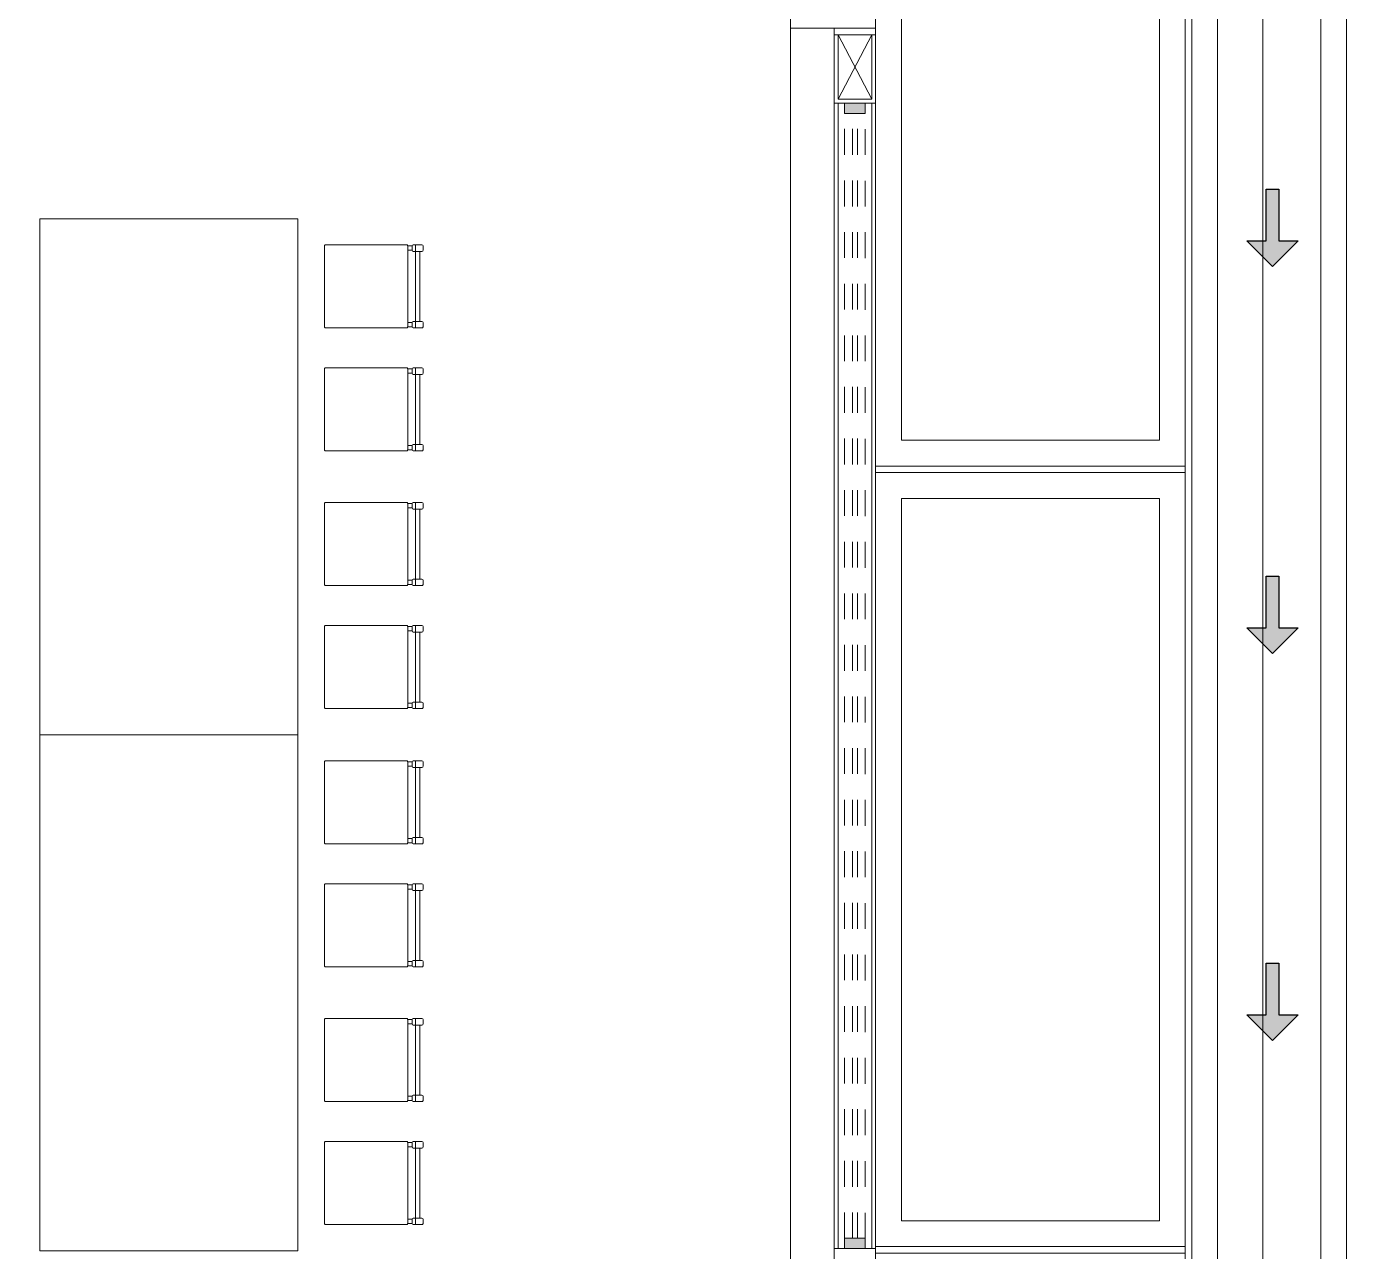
# Model space of a CAD drawing. Header units: metres. Extents: x 349075 to 349285, y 9281902 to 9282050.
# Drawn here: x 349146.32 to 349151.43, y 9281976.03 to 9281980.78 of the extents above; entities that cross this region are included whole.
import ezdxf

# ---------------------------------------------------------------- set-up
doc = ezdxf.new("R2010")
doc.units = ezdxf.units.M
doc.header["$LTSCALE"] = 0.25
doc.linetypes.add('01 nivel$0$HIDDEN2', pattern=[0.1875, 0.125, -0.0625])
for name, color, linetype, lineweight in [('.', 7, 'Continuous', 0), ('0_ CUNETAS', 151, 'Continuous', 5), ('0_VANOS', 30, 'Continuous', 9), ('ARQ-FONDO', 253, 'CONTINUOUS', 9), ('CUNETAS-RED', 5, 'CONTINUOUS', 18)]:
    doc.layers.add(name, color=color, linetype=linetype, lineweight=lineweight)

# ---------------------------------------------------------------- blocks, each defined once
blk = doc.blocks.new('*U3851')
at = {"layer": '.', "lineweight": 30}
h = blk.add_hatch(color=1, dxfattribs=at)
h.dxf.hatch_style = 1
h.paths.add_polyline_path([(-0.025, -0.05), (-0.1, -0.05), (0, -0.15), (0.1, -0.05), (0.025, -0.05), (0.025, 0.15), (-0.025, 0.15)])
at = {"layer": '0_ CUNETAS', "color": 1, "lineweight": 30}
blk.add_lwpolyline([(-0.1, -0.05), (-0.025, -0.05), (-0.025, 0.15), (0.025, 0.15), (0.025, -0.05), (0.1, -0.05), (0, -0.15)], close=True, dxfattribs=at)
blk = doc.blocks.new('*U3821')
at = {"layer": '0_ CUNETAS', "color": 0, "linetype": 'ByBlock', "lineweight": -2, "transparency": 16777216}
for p in [(0, 24), (0, 22.5), (0, 21)]:
    blk.add_blockref('*U3851', p, dxfattribs=at)
blk = doc.blocks.new('red drenaje')
at = {"layer": 'CUNETAS-RED', "lineweight": 0}
for p, q in [((-0.2, 70.0031), (-0.2, 38.6731)), ((-0.1, 70.0031), (-0.1, 38.6731)), ((0.3, 70.0031), (0.3, 38.6731)), ((0.4, 70.0031), (0.4, 38.6731))]:
    blk.add_line(p, q, dxfattribs=at)
at = {"layer": 'CUNETAS-RED', "lineweight": 0, "elevation": -20.5486}
blk.add_lwpolyline([(-0.1, 70.0031), (0.3, 70.0031), (0.3, 38.6731), (-0.1, 38.6731), (-0.1, 70.0031)], dxfattribs=at)
at = {"layer": 'CUNETAS-RED', "lineweight": 0}
blk.add_blockref('*U3821', (0.1129, 37.9988, 684.9178), dxfattribs=at)
blk = doc.blocks.new('*U1781')
at = {"linetype": 'Continuous', "true_color": 0xbebebe}
for points in [[(3032.1314, 1351.1888), (3032.1314, 1351.2688), (3032.1714, 1351.2688), (3032.1714, 1351.1888)], [(3036.5314, 1351.1888), (3036.5314, 1351.2688), (3036.5714, 1351.2688), (3036.5714, 1351.1888)]]:
    blk.add_hatch(color=9, dxfattribs=at).paths.add_polyline_path(points)
at = {"layer": '0_VANOS', "linetype": 'Continuous'}
for p, q in [((3032.1314, 1351.2688), (3032.1714, 1351.2688)), ((3032.1314, 1351.2688), (3032.1314, 1351.1888)), ((3032.1714, 1351.2688), (3032.1714, 1351.1888)), ((3036.5314, 1351.1888), (3036.5314, 1351.2688)), ((3036.5314, 1351.2688), (3036.5714, 1351.2688)), ((3036.5714, 1351.2688), (3036.5714, 1351.1888)), ((3032.1714, 1351.1888), (3032.1314, 1351.1888)), ((3036.5714, 1351.1888), (3036.5314, 1351.1888))]:
    blk.add_line(p, q, dxfattribs=at)
at = {"layer": '0_VANOS', "linetype": '01 nivel$0$HIDDEN2', "ltscale": 0.5}
for p, q in [((3032.1708, 1351.2688), (3036.5308, 1351.2688)), ((3032.1714, 1351.2388), (3036.5314, 1351.2388)), ((3032.1714, 1351.2188), (3036.5314, 1351.2188)), ((3032.1714, 1351.1888), (3036.5314, 1351.1888))]:
    blk.add_line(p, q, dxfattribs=at)
at = {"layer": '0_VANOS', "linetype": '01 nivel$0$HIDDEN2'}
blk.add_line((3036.5314, 1351.2688), (3036.5714, 1351.2688), dxfattribs=at)
blk = doc.blocks.new('feffef')
at = {"layer": 'ARQ-FONDO'}
for p, q in [((5.9418, 10.612), (5.9249, 10.612)), ((5.9418, 10.595), (5.9249, 10.595)), ((5.9418, 10.612), (5.9418, 10.595)), ((5.98, 10.6162), (5.9461, 10.6162)), ((5.9461, 10.5908), (5.9508, 10.5908)), ((5.9511, 10.5908), (5.98, 10.5908)), ((5.9546, 10.6132), (5.9546, 10.5937)), ((5.9546, 10.5908), (5.9546, 10.3194)), ((5.9715, 10.5908), (5.9715, 10.3194)), ((5.9842, 10.595), (5.9842, 10.612)), ((5.9418, 10.3151), (5.9249, 10.3151)), ((5.9418, 10.2981), (5.9249, 10.2981)), ((5.9418, 10.3151), (5.9418, 10.2981)), ((5.98, 10.3194), (5.9461, 10.3194)), ((5.9461, 10.2939), (5.98, 10.2939)), ((5.9546, 10.3164), (5.9546, 10.2969)), ((5.9842, 10.2981), (5.9842, 10.3151)), ((5.9418, 10.1351), (5.9249, 10.1351)), ((5.9418, 10.1351), (5.9418, 10.1182)), ((5.98, 10.1394), (5.9461, 10.1394)), ((5.9546, 10.1364), (5.9546, 10.1169)), ((5.9842, 10.1182), (5.9842, 10.1351)), ((5.9418, 10.1182), (5.9249, 10.1182)), ((5.9461, 10.1139), (5.9508, 10.1139)), ((5.9511, 10.1139), (5.98, 10.1139)), ((5.9546, 10.1139), (5.9546, 9.8425)), ((5.9715, 10.1139), (5.9715, 9.8425)), ((5.9418, 9.8383), (5.9249, 9.8383)), ((5.9418, 9.8213), (5.9249, 9.8213)), ((5.9418, 9.8383), (5.9418, 9.8213)), ((5.98, 9.8425), (5.9461, 9.8425)), ((5.9546, 9.8395), (5.9546, 9.82)), ((5.9842, 9.8213), (5.9842, 9.8383)), ((5.9461, 9.8171), (5.98, 9.8171)), ((5.98, 9.6175), (5.9461, 9.6175)), ((5.9418, 9.6132), (5.9249, 9.6132)), ((5.9418, 9.5963), (5.9249, 9.5963)), ((5.9418, 9.6132), (5.9418, 9.5963)), ((5.9461, 9.592), (5.9508, 9.592)), ((5.9511, 9.592), (5.98, 9.592)), ((5.9546, 9.6145), (5.9546, 9.595)), ((5.9546, 9.592), (5.9546, 9.3206)), ((5.9715, 9.592), (5.9715, 9.3206)), ((5.9842, 9.5963), (5.9842, 9.6132)), ((5.9418, 9.3164), (5.9249, 9.3164)), ((5.9418, 9.3164), (5.9418, 9.2994)), ((5.98, 9.3206), (5.9461, 9.3206)), ((5.9546, 9.3177), (5.9546, 9.2982)), ((5.9842, 9.2994), (5.9842, 9.3164)), ((5.9418, 9.2994), (5.9249, 9.2994)), ((5.9461, 9.2952), (5.98, 9.2952)), ((5.9418, 9.1364), (5.9249, 9.1364)), ((5.9418, 9.1194), (5.9249, 9.1194)), ((5.9418, 9.1364), (5.9418, 9.1194)), ((5.98, 9.1406), (5.9461, 9.1406)), ((5.9461, 9.1152), (5.9508, 9.1152)), ((5.9511, 9.1152), (5.98, 9.1152)), ((5.9546, 9.1377), (5.9546, 9.1182)), ((5.9546, 9.1152), (5.9546, 8.8438)), ((5.9715, 9.1152), (5.9715, 8.8438)), ((5.9842, 9.1194), (5.9842, 9.1364)), ((5.9418, 8.8396), (5.9249, 8.8396)), ((5.9418, 8.8226), (5.9249, 8.8226)), ((5.9418, 8.8396), (5.9418, 8.8226)), ((5.98, 8.8438), (5.9461, 8.8438)), ((5.9461, 8.8183), (5.98, 8.8183)), ((5.9546, 8.8408), (5.9546, 8.8213)), ((5.9842, 8.8226), (5.9842, 8.8396)), ((5.9418, 8.612), (5.9249, 8.612)), ((5.9418, 8.595), (5.9249, 8.595)), ((5.9418, 8.612), (5.9418, 8.595)), ((5.98, 8.6162), (5.9461, 8.6162)), ((5.9546, 8.6132), (5.9546, 8.5937)), ((5.9842, 8.595), (5.9842, 8.612)), ((5.9461, 8.5908), (5.9508, 8.5908)), ((5.9511, 8.5908), (5.98, 8.5908)), ((5.9546, 8.5908), (5.9546, 8.3194)), ((5.9715, 8.5908), (5.9715, 8.3194)), ((5.9418, 8.3151), (5.9249, 8.3151)), ((5.9418, 8.2981), (5.9249, 8.2981)), ((5.9418, 8.3151), (5.9418, 8.2981)), ((5.98, 8.3194), (5.9461, 8.3194)), ((5.9461, 8.2939), (5.98, 8.2939)), ((5.9546, 8.3164), (5.9546, 8.2969)), ((5.9842, 8.2981), (5.9842, 8.3151)), ((5.9418, 8.1351), (5.9249, 8.1351)), ((5.9418, 8.1351), (5.9418, 8.1182)), ((5.98, 8.1394), (5.9461, 8.1394)), ((5.9546, 8.1364), (5.9546, 8.1169)), ((5.9842, 8.1182), (5.9842, 8.1351)), ((5.9418, 8.1182), (5.9249, 8.1182)), ((5.9461, 8.1139), (5.9508, 8.1139)), ((5.9511, 8.1139), (5.98, 8.1139)), ((5.9546, 8.1139), (5.9546, 7.8425)), ((5.9715, 8.1139), (5.9715, 7.8425)), ((5.9418, 7.8383), (5.9249, 7.8383)), ((5.9418, 7.8383), (5.9418, 7.8213)), ((5.98, 7.8425), (5.9461, 7.8425)), ((5.9546, 7.8395), (5.9546, 7.82)), ((5.9842, 7.8213), (5.9842, 7.8383)), ((5.9418, 7.8213), (5.9249, 7.8213)), ((5.9461, 7.8171), (5.98, 7.8171)), ((5.9418, 7.6132), (5.9249, 7.6132)), ((5.9418, 7.5963), (5.9249, 7.5963)), ((5.9418, 7.6132), (5.9418, 7.5963)), ((5.98, 7.6175), (5.9461, 7.6175)), ((5.9461, 7.592), (5.9508, 7.592)), ((5.9511, 7.592), (5.98, 7.592)), ((5.9546, 7.6145), (5.9546, 7.595)), ((5.9546, 7.592), (5.9546, 7.3206)), ((5.9715, 7.592), (5.9715, 7.3206)), ((5.9842, 7.5963), (5.9842, 7.6132)), ((5.9418, 7.3164), (5.9249, 7.3164)), ((5.9418, 7.3164), (5.9418, 7.2994)), ((5.98, 7.3206), (5.9461, 7.3206)), ((5.9546, 7.3177), (5.9546, 7.2982)), ((5.9842, 7.2994), (5.9842, 7.3164)), ((5.9418, 7.2994), (5.9249, 7.2994)), ((5.9461, 7.2952), (5.98, 7.2952)), ((5.9418, 7.1364), (5.9249, 7.1364)), ((5.9418, 7.1194), (5.9249, 7.1194)), ((5.9418, 7.1364), (5.9418, 7.1194)), ((5.98, 7.1406), (5.9461, 7.1406)), ((5.9461, 7.1152), (5.9508, 7.1152)), ((5.9511, 7.1152), (5.98, 7.1152)), ((5.9546, 7.1377), (5.9546, 7.1182)), ((5.9546, 7.1152), (5.9546, 6.8438)), ((5.9715, 7.1152), (5.9715, 6.8438)), ((5.9842, 7.1194), (5.9842, 7.1364)), ((5.9418, 6.8396), (5.9249, 6.8396)), ((5.9418, 6.8226), (5.9249, 6.8226)), ((5.9418, 6.8396), (5.9418, 6.8226)), ((5.98, 6.8438), (5.9461, 6.8438)), ((5.9461, 6.8183), (5.98, 6.8183)), ((5.9546, 6.8408), (5.9546, 6.8213)), ((5.9842, 6.8226), (5.9842, 6.8396))]:
    blk.add_line(p, q, dxfattribs=at)
for points in [[(5.4991, 8.7173), (5.4991, 10.7173), (4.4991, 10.7173), (4.4991, 8.7173)], [(5.4991, 6.7173), (5.4991, 8.7173), (4.4991, 8.7173), (4.4991, 6.7173)]]:
    blk.add_lwpolyline(points, close=True, dxfattribs=at)
for points in [[(5.6068, 10.6162), (5.9206, 10.6162, -0.414214), (5.9249, 10.612), (5.9249, 10.2981, -0.414214), (5.9206, 10.2939), (5.6068, 10.2939, -0.414214), (5.6026, 10.2981), (5.6026, 10.612, -0.414214)], [(5.6068, 10.1394), (5.9206, 10.1394, -0.414214), (5.9249, 10.1351), (5.9249, 9.8213, -0.414214), (5.9206, 9.8171), (5.6068, 9.8171, -0.414214), (5.6026, 9.8213), (5.6026, 10.1351, -0.414214)], [(5.6068, 9.6175), (5.9206, 9.6175, -0.414214), (5.9249, 9.6132), (5.9249, 9.2994, -0.414214), (5.9206, 9.2952), (5.6068, 9.2952, -0.414214), (5.6026, 9.2994), (5.6026, 9.6132, -0.414214)], [(5.6068, 9.1406), (5.9206, 9.1406, -0.414214), (5.9249, 9.1364), (5.9249, 8.8226, -0.414214), (5.9206, 8.8183), (5.6068, 8.8183, -0.414214), (5.6026, 8.8226), (5.6026, 9.1364, -0.414214)], [(5.6068, 8.6162), (5.9206, 8.6162, -0.414214), (5.9249, 8.612), (5.9249, 8.2981, -0.414214), (5.9206, 8.2939), (5.6068, 8.2939, -0.414214), (5.6026, 8.2981), (5.6026, 8.612, -0.414214)], [(5.6068, 8.1394), (5.9206, 8.1394, -0.414214), (5.9249, 8.1351), (5.9249, 7.8213, -0.414214), (5.9206, 7.8171), (5.6068, 7.8171, -0.414214), (5.6026, 7.8213), (5.6026, 8.1351, -0.414214)], [(5.6068, 7.6175), (5.9206, 7.6175, -0.414214), (5.9249, 7.6132), (5.9249, 7.2994, -0.414214), (5.9206, 7.2952), (5.6068, 7.2952, -0.414214), (5.6026, 7.2994), (5.6026, 7.6132, -0.414214)], [(5.6068, 7.1406), (5.9206, 7.1406, -0.414214), (5.9249, 7.1364), (5.9249, 6.8226, -0.414214), (5.9206, 6.8183), (5.6068, 6.8183, -0.414214), (5.6026, 6.8226), (5.6026, 7.1364, -0.414214)]]:
    blk.add_lwpolyline(points, format="xyb", close=True, dxfattribs=at)
for centre, radius, start, end in [((5.9461, 10.612), 0.00424, 90.0003, 180.0003), ((5.9461, 10.595), 0.00424, 180.0003, 270.0003), ((5.9575, 10.6132), 0.00297, 90.0003, 180.0003), ((5.9575, 10.5937), 0.00297, 180.0003, 270.0003), ((5.98, 10.612), 0.00424, 0.0003, 90.0003), ((5.98, 10.595), 0.00424, 270.0003, 0.0003), ((5.9461, 10.3151), 0.00424, 90.0003, 180.0003), ((5.9461, 10.2981), 0.00424, 180.0003, 270.0003), ((5.9575, 10.3164), 0.00297, 90.0003, 180.0003), ((5.9575, 10.2969), 0.00297, 180.0003, 270.0003), ((5.98, 10.3151), 0.00424, 0.0003, 90.0003), ((5.98, 10.2981), 0.00424, 270.0003, 0.0003), ((5.9461, 10.1351), 0.00424, 90.0003, 180.0003), ((5.9575, 10.1364), 0.00297, 90.0003, 180.0003), ((5.98, 10.1351), 0.00424, 0.0003, 90.0003), ((5.9461, 10.1182), 0.00424, 180.0003, 270.0003), ((5.9575, 10.1169), 0.00297, 180.0003, 270.0003), ((5.98, 10.1182), 0.00424, 270.0003, 0.0003), ((5.9461, 9.8383), 0.00424, 90.0003, 180.0003), ((5.9461, 9.8213), 0.00424, 180.0003, 270.0003), ((5.9575, 9.8395), 0.00297, 90.0003, 180.0003), ((5.98, 9.8383), 0.00424, 0.0003, 90.0003), ((5.98, 9.8213), 0.00424, 270.0003, 0.0003), ((5.9575, 9.82), 0.00297, 180.0003, 270.0003), ((5.9461, 9.6132), 0.00424, 90.0003, 180.0003), ((5.9575, 9.6145), 0.00297, 90.0003, 180.0003), ((5.98, 9.6132), 0.00424, 0.0003, 90.0003), ((5.9461, 9.5963), 0.00424, 180.0003, 270.0003), ((5.9575, 9.595), 0.00297, 180.0003, 270.0003), ((5.98, 9.5963), 0.00424, 270.0003, 0.0003), ((5.9461, 9.3164), 0.00424, 90.0003, 180.0003), ((5.9575, 9.3177), 0.00297, 90.0003, 180.0003), ((5.98, 9.3164), 0.00424, 0.0003, 90.0003), ((5.9461, 9.2994), 0.00424, 180.0003, 270.0003), ((5.9575, 9.2982), 0.00297, 180.0003, 270.0003), ((5.98, 9.2994), 0.00424, 270.0003, 0.0003), ((5.9461, 9.1364), 0.00424, 90.0003, 180.0003), ((5.9461, 9.1194), 0.00424, 180.0003, 270.0003), ((5.9575, 9.1377), 0.00297, 90.0003, 180.0003), ((5.9575, 9.1182), 0.00297, 180.0003, 270.0003), ((5.98, 9.1364), 0.00424, 0.0003, 90.0003), ((5.98, 9.1194), 0.00424, 270.0003, 0.0003), ((5.9461, 8.8396), 0.00424, 90.0003, 180.0003), ((5.9461, 8.8226), 0.00424, 180.0003, 270.0003), ((5.9575, 8.8408), 0.00297, 90.0003, 180.0003), ((5.9575, 8.8213), 0.00297, 180.0003, 270.0003), ((5.98, 8.8396), 0.00424, 0.0003, 90.0003), ((5.98, 8.8226), 0.00424, 270.0003, 0.0003), ((5.9461, 8.612), 0.00424, 90.0003, 180.0003), ((5.9461, 8.595), 0.00424, 180.0003, 270.0003), ((5.9575, 8.6132), 0.00297, 90.0003, 180.0003), ((5.9575, 8.5937), 0.00297, 180.0003, 270.0003), ((5.98, 8.612), 0.00424, 0.0003, 90.0003), ((5.98, 8.595), 0.00424, 270.0003, 0.0003), ((5.9461, 8.3151), 0.00424, 90.0003, 180.0003), ((5.9461, 8.2981), 0.00424, 180.0003, 270.0003), ((5.9575, 8.3164), 0.00297, 90.0003, 180.0003), ((5.9575, 8.2969), 0.00297, 180.0003, 270.0003), ((5.98, 8.3151), 0.00424, 0.0003, 90.0003), ((5.98, 8.2981), 0.00424, 270.0003, 0.0003), ((5.9461, 8.1351), 0.00424, 90.0003, 180.0003), ((5.9575, 8.1364), 0.00297, 90.0003, 180.0003), ((5.98, 8.1351), 0.00424, 0.0003, 90.0003), ((5.9461, 8.1182), 0.00424, 180.0003, 270.0003), ((5.9575, 8.1169), 0.00297, 180.0003, 270.0003), ((5.98, 8.1182), 0.00424, 270.0003, 0.0003), ((5.9461, 7.8383), 0.00424, 90.0003, 180.0003), ((5.9575, 7.8395), 0.00297, 90.0003, 180.0003), ((5.98, 7.8383), 0.00424, 0.0003, 90.0003), ((5.9461, 7.8213), 0.00424, 180.0003, 270.0003), ((5.9575, 7.82), 0.00297, 180.0003, 270.0003), ((5.98, 7.8213), 0.00424, 270.0003, 0.0003), ((5.9461, 7.6132), 0.00424, 90.0003, 180.0003), ((5.9461, 7.5963), 0.00424, 180.0003, 270.0003), ((5.9575, 7.6145), 0.00297, 90.0003, 180.0003), ((5.9575, 7.595), 0.00297, 180.0003, 270.0003), ((5.98, 7.6132), 0.00424, 0.0003, 90.0003), ((5.98, 7.5963), 0.00424, 270.0003, 0.0003), ((5.9461, 7.3164), 0.00424, 90.0003, 180.0003), ((5.9575, 7.3177), 0.00297, 90.0003, 180.0003), ((5.98, 7.3164), 0.00424, 0.0003, 90.0003), ((5.9461, 7.2994), 0.00424, 180.0003, 270.0003), ((5.9575, 7.2982), 0.00297, 180.0003, 270.0003), ((5.98, 7.2994), 0.00424, 270.0003, 0.0003), ((5.9461, 7.1364), 0.00424, 90.0003, 180.0003), ((5.9461, 7.1194), 0.00424, 180.0003, 270.0003), ((5.9575, 7.1377), 0.00297, 90.0003, 180.0003), ((5.9575, 7.1182), 0.00297, 180.0003, 270.0003), ((5.98, 7.1364), 0.00424, 0.0003, 90.0003), ((5.98, 7.1194), 0.00424, 270.0003, 0.0003), ((5.9461, 6.8396), 0.00424, 90.0003, 180.0003), ((5.9461, 6.8226), 0.00424, 180.0003, 270.0003), ((5.9575, 6.8408), 0.00297, 90.0003, 180.0003), ((5.9575, 6.8213), 0.00297, 180.0003, 270.0003), ((5.98, 6.8396), 0.00424, 0.0003, 90.0003), ((5.98, 6.8226), 0.00424, 270.0003, 0.0003)]:
    blk.add_arc(centre, radius, start, end, dxfattribs=at)
blk = doc.blocks.new('bloque sum pg')
at = {"layer": 'ARQ-FONDO'}
for p, q in [((-1.645, -8.205, -705.4664), (-1.515, -7.955, -705.4664)), ((-1.645, -7.955, -705.4664), (-1.515, -8.205, -705.4664)), ((-1.66, -12.66, -746.5637), (-1.66, -8.22, -726.015)), ((-1.645, -12.66, -746.5637), (-1.645, -8.22, -726.015)), ((-1.515, -12.66, -746.5637), (-1.515, -8.22, -726.015)), ((-1.5, -12.66, -746.5637), (-1.5, -8.22, -726.015))]:
    blk.add_line(p, q, dxfattribs=at)
at = {"layer": 'ARQ-FONDO', "ltscale": 0.7}
blk.add_lwpolyline([(-17.33, 0), (0, 0), (0, -32.33), (-17.33, -32.33)], close=True, dxfattribs=at)
at = {"layer": 'ARQ-FONDO', "ltscale": 0.7, "elevation": -705.4664}
blk.add_lwpolyline([(-1.5, -2.13), (-1.83, -2.13), (-1.83, -30.2), (-1.5, -30.2)], close=True, dxfattribs=at)
at = {"layer": 'ARQ-FONDO'}
for points, elevation in [([(-1.83, -7.63), (-2.13, -7.63), (-2.13, -7.3), (-1.83, -7.3), (-1.83, -7.3), (-1.5, -7.3), (-1.5, -7.93), (-1.83, -7.93)], -705.4664), ([(-1.66, -7.93), (-1.66, -7.955), (-1.5, -7.955), (-1.5, -7.93)], 0), ([(-1.66, -7.955), (-1.66, -8.22), (-1.5, -8.22), (-1.5, -7.955)], 0), ([(-1.645, -7.955), (-1.645, -8.205), (-1.515, -8.205), (-1.515, -7.955)], 0), ([(-1.66, -12.925), (-1.66, -12.66), (-1.5, -12.66), (-1.5, -12.925)], -684.9178)]:
    blk.add_lwpolyline(points, close=True, dxfattribs=dict(at, elevation=elevation))
at = {"layer": 'ARQ-FONDO', "xscale": -1, "rotation": 270}
blk.add_blockref('*U1781', (-1352.8088, -3044.7914, -684.9178), dxfattribs=at)
at = {"layer": 'ARQ-FONDO', "lineweight": 60}
blk.add_blockref('feffef', (-9.2375, -19.3853, -20.5486), dxfattribs=at)
blk = doc.blocks.new('JUNTA VEREDA')
at = {"layer": 'ARQ-FONDO'}
blk.add_lwpolyline([(-0.0133, 1.2), (0.0121, 1.2), (0.0121, 0), (-0.0133, 0)], close=True, dxfattribs=at)
blk = doc.blocks.new('verda sum pg')
at = {"layer": 'ARQ-FONDO'}
for points, elevation in [([(0, -31.33), (16.73, -31.33), (16.73, 0), (0, 0)], 684.9178), ([(16.73, -8.9268), (16.73, -5.9268), (15.53, -5.9268), (15.53, -8.9268)], -20.5486), ([(16.63, -8.8268), (16.63, -6.0268), (15.63, -6.0268), (15.63, -8.8268)], -20.5486), ([(16.73, -11.9522), (16.73, -8.9522), (15.53, -8.9522), (15.53, -11.9522)], -20.5486), ([(16.63, -11.8522), (16.63, -9.0522), (15.63, -9.0522), (15.63, -11.8522)], -20.5486)]:
    blk.add_lwpolyline(points, close=True, dxfattribs=dict(at, elevation=elevation))
at = {"layer": 'ARQ-FONDO', "rotation": 90}
for p in [(16.73, -8.9389, -20.5486), (16.73, -11.9643, -20.5486)]:
    blk.add_blockref('JUNTA VEREDA', p, dxfattribs=at)

msp = doc.modelspace()

# ---------------------------------------------------------------- linework, layer by layer
at = {"layer": 'ARQ-FONDO', "elevation": 705.4664}
msp.add_lwpolyline([(349135.2797, 9281987.2045), (349149.6097, 9281987.2045), (349149.6097, 9281957.8745), (349135.2797, 9281957.8745)], close=True, dxfattribs=at)

# ---------------------------------------------------------------- block references
at = {"layer": 'ARQ-FONDO', "lineweight": 5}
for name, p in [('bloque sum pg', (349151.1097, 9281988.7037, 705.4664)), ('verda sum pg', (349134.0797, 9281988.0037))]:
    msp.add_blockref(name, p, dxfattribs=at)
at = {"layer": 'CUNETAS-RED', "lineweight": 30}
msp.add_blockref('red drenaje', (349151.0347, 9281918.0014), dxfattribs=at)

doc.saveas('drawing.dxf')
